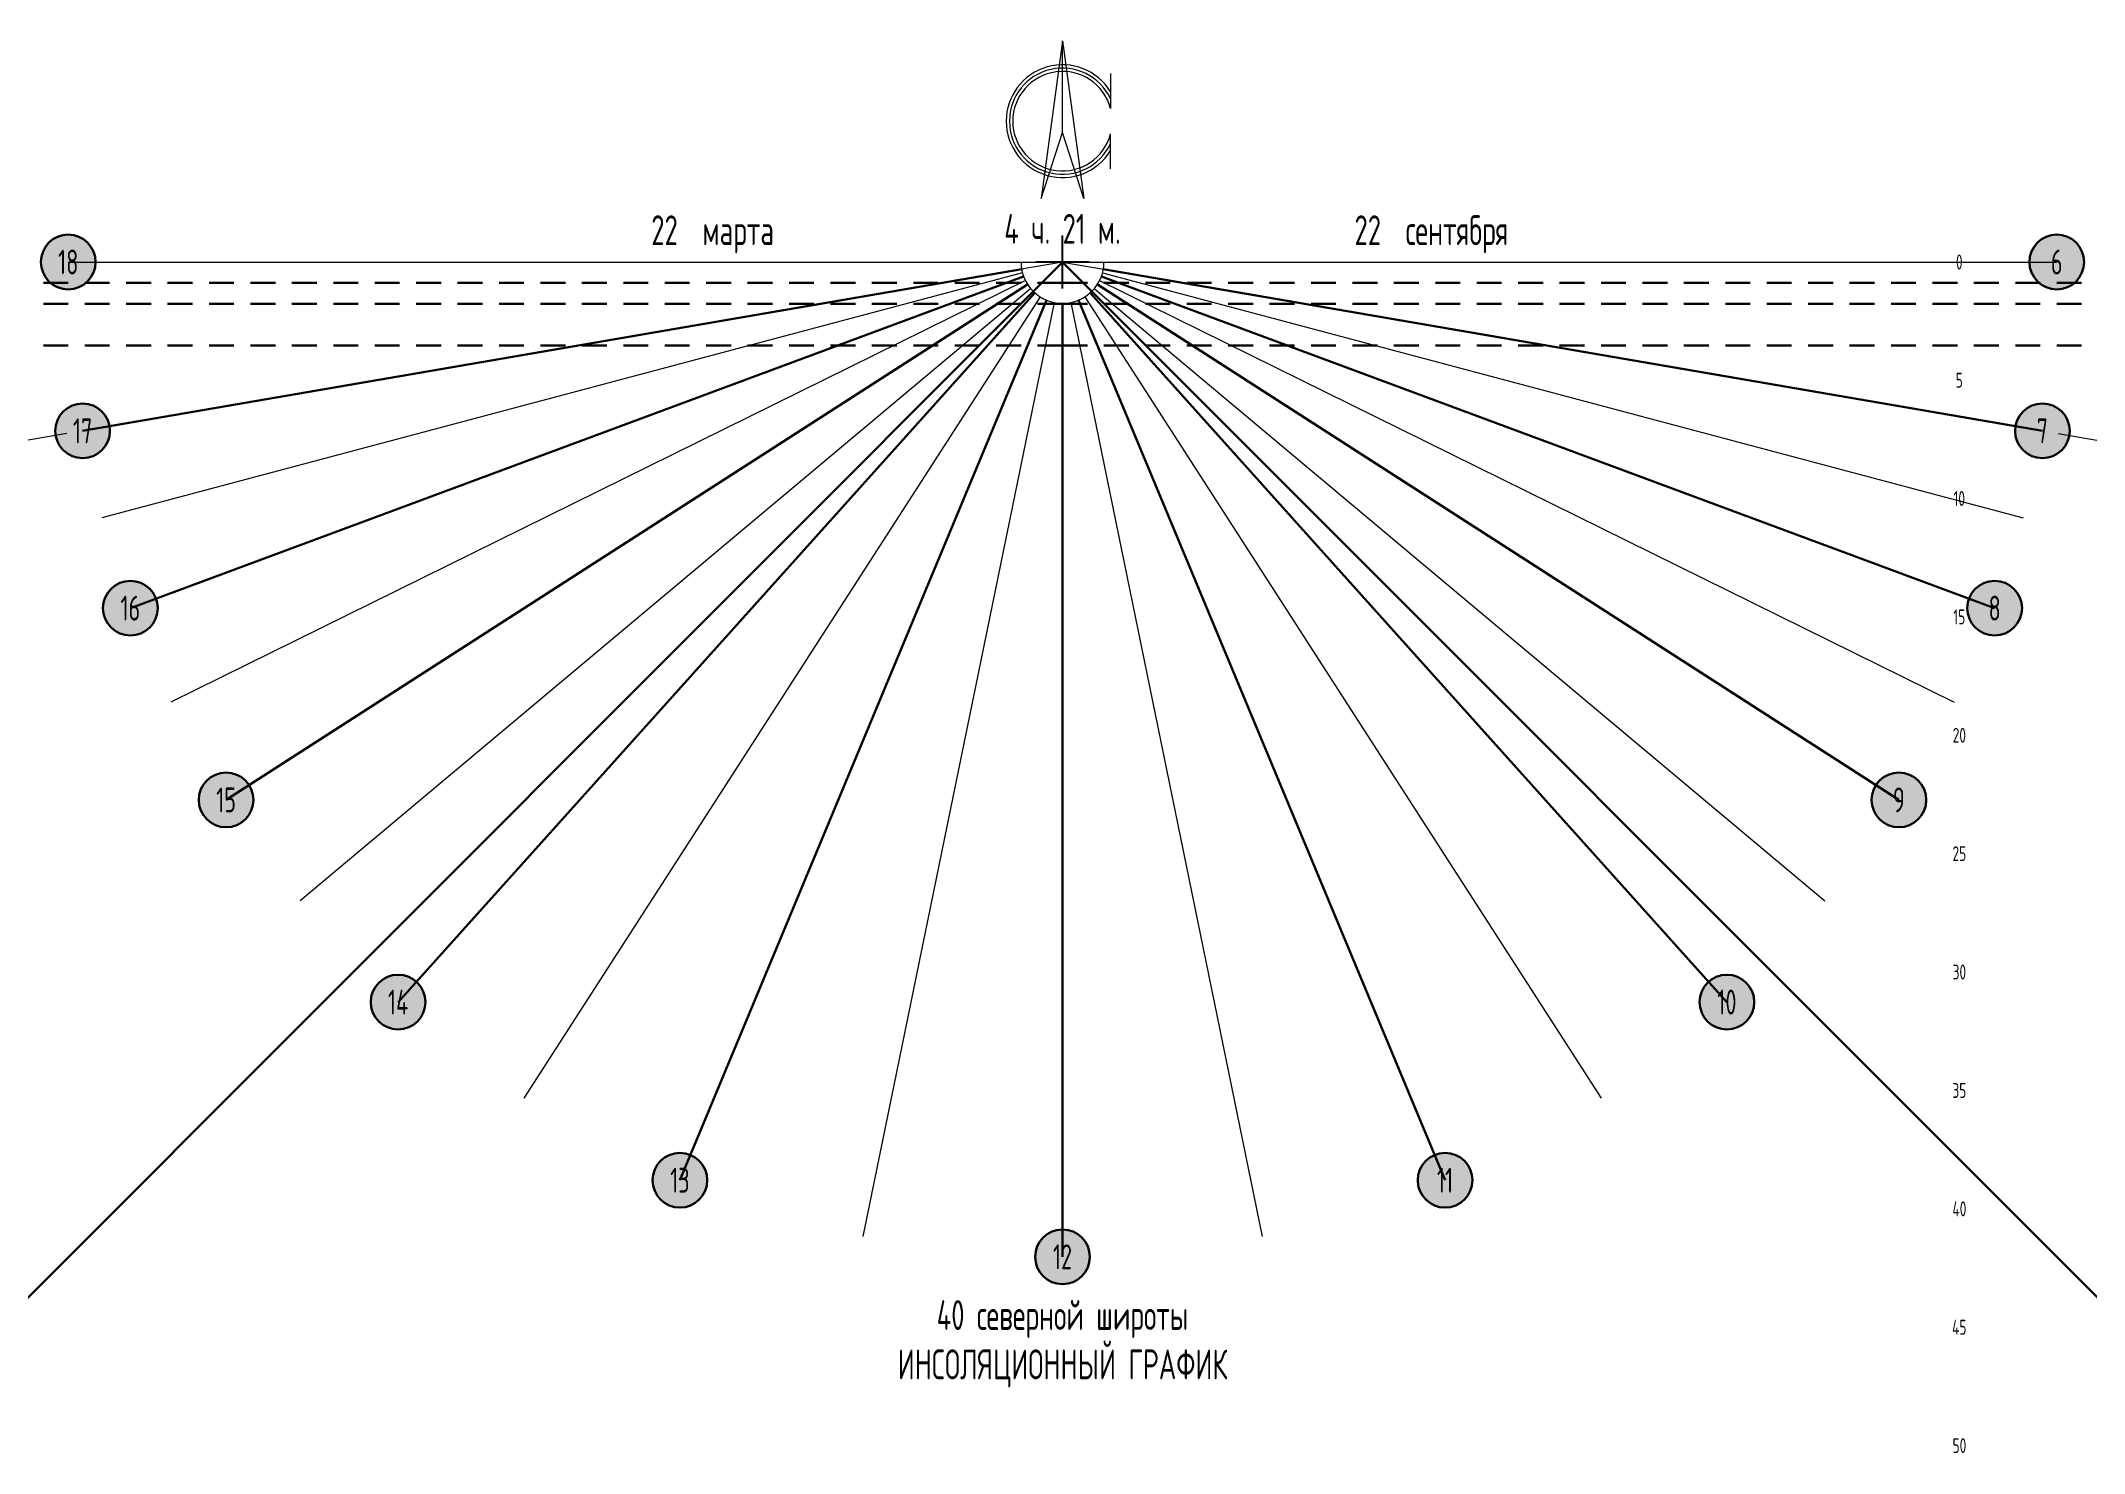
# Model space of a CAD drawing. Header units: millimetres. Extents: x -61650 to 61650, y -71838 to 13336.
import ezdxf
from ezdxf.enums import TextEntityAlignment as Align

# ---------------------------------------------------------------- set-up
doc = ezdxf.new("R2010")
doc.units = ezdxf.units.MM
doc.header["$LTSCALE"] = 100
doc.linetypes.add('CENTER', pattern=[50.8, 31.75, -6.35, 6.35, -6.35])
doc.linetypes.add('SHTRIH', pattern=[2.5, 1.5, -1])
doc.layers.get('Defpoints').update_dxf_attribs({"color": 3, "lineweight": 13})
doc.styles.add('ISOCPEUR', font='isocpeur.ttf', dxfattribs={"width": 0.65})

# ---------------------------------------------------------------- blocks, each defined once
blk = doc.blocks.new('АР_Инсоляция_круг_0')
h = blk.add_hatch(color=7)
edge = h.paths.add_edge_path()
edge.add_arc((0, 0), 1650, 0, 360)
at = {"color": 0, "linetype": 'ByBlock', "lineweight": -2}
blk.add_circle((0, 0), 1650, dxfattribs=at)
at = {"color": 0, "linetype": 'ByBlock', "lineweight": -2, "style": 'ISOCPEUR', "width": 0.65}
blk.add_attdef('ЧАС', text='', height=1500, dxfattribs=at).set_placement((0, 0), align=Align.MIDDLE_CENTER)
blk = doc.blocks.new('*U4')
at = {"color": 0, "linetype": 'Continuous', "lineweight": 30}
for direction in [(0.7071068, -0.7071068), (-0.7071068, -0.7071068)]:
    blk.add_ray((0, 0), direction, dxfattribs=at)
at = {"color": 0, "linetype": 'CENTER', "lineweight": 9, "ltscale": 2}
for direction in [(-0.9854897, -0.1697352), (0.9854897, -0.1697352)]:
    blk.add_ray((0, 0), direction, dxfattribs=at)
at = {"color": 0, "linetype": 'SHTRIH', "lineweight": 30, "ltscale": 10}
for p, direction in [((0, -1259), (-1, -0.0000001)), ((0, -1259), (1, 0.0000001)), ((0, -2517), (-1, 0)), ((0, -2517), (1, 0)), ((0, -5035), (-1, 0)), ((0, -5035), (1, 0))]:
    blk.add_ray(p, direction, dxfattribs=at)
at = {"layer": 'Defpoints', "color": 133, "linetype": 'Continuous', "lineweight": 13}
for p, q in [((2900, 11361), (2900, 9261)), ((2900, 5625), (2900, 7725)), ((-60000, 0), (60000, 0)), ((-2416, -643), (-57980, -15437)), ((-2242, -1106), (-53811, -26541)), ((2242, -1106), (53811, -26541)), ((2416, -643), (57980, -15437)), ((-1916, -1605), (-45994, -38529)), ((-1354, -2101), (-32501, -50435)), ((-502, -2449), (-12039, -58780)), ((502, -2449), (12039, -58780)), ((1354, -2101), (32501, -50435)), ((1916, -1605), (45994, -38529))]:
    blk.add_line(p, q, dxfattribs=at)
at = {"layer": 'Defpoints', "color": 254, "linetype": 'Continuous', "lineweight": 25}
for p, q in [((0, -1600), (0, 1600)), ((1600, 0), (-1600, 0))]:
    blk.add_line(p, q, dxfattribs=at)
at = {"layer": 'Defpoints', "color": 40}
for q in [(-1, -1), (1, -1)]:
    blk.add_line((0, 0), q, dxfattribs=at)
at = {"layer": 'Defpoints', "color": 133, "linetype": 'Continuous', "lineweight": 30}
for p, q in [((-2464, -424), (-59129, -10184)), ((-2344, -870), (-56251, -20876)), ((2344, -870), (56251, -20876)), ((2464, -424), (59129, -10184)), ((-2103, -1352), (-50472, -32443)), ((-1671, -1860), (-40093, -44638)), ((-962, -2308), (-23086, -55381)), ((962, -2308), (23086, -55381)), ((1671, -1860), (40093, -44638)), ((2103, -1352), (50472, -32443)), ((0, -2500), (0, -60000))]:
    blk.add_line(p, q, dxfattribs=at)
at = {"layer": 'Defpoints', "color": 133, "linetype": 'Continuous', "lineweight": 13}
for points in [[(0, 7819), (0, 13336), (-1297, 3827)], [(0, 7819), (0, 13336), (1297, 3827)]]:
    blk.add_lwpolyline(points, close=True, dxfattribs=at)
for centre, radius, start, end in [((0, 8493), 3400, 31.46698, 328.53302), ((0, 8493), 3200, 25.00783, 334.99217), ((0, 8493), 3000, 14.83511, 345.16489), ((0, 0), 2500, 180, 0)]:
    blk.add_arc(centre, radius, start, end, dxfattribs=at)
at = {"layer": 'Defpoints', "color": 133, "linetype": 'Continuous', "lineweight": 30}
for p, values in [((-60000, 0), {'ЧАС': '18'}), ((60000, 0), {'ЧАС': '6'}), ((-59129, -10184), {'ЧАС': '17'}), ((59129, -10184), {'ЧАС': '7'}), ((-56251, -20876), {'ЧАС': '16'}), ((56251, -20876), {'ЧАС': '8'}), ((-50472, -32443), {'ЧАС': '15'}), ((50472, -32443), {'ЧАС': '9'}), ((-40093, -44638), {'ЧАС': '14'}), ((40093, -44638), {'ЧАС': '10'}), ((-23086, -55381), {'ЧАС': '13'}), ((23086, -55381), {'ЧАС': '11'}), ((0, -60000), {'ЧАС': '12'})]:
    blk.add_blockref('АР_Инсоляция_круг_0', p, dxfattribs=at).add_auto_attribs(values)
at = {"color": 133, "style": 'ISOCPEUR', "width": 0.65}
blk.add_attdef('СЕВЕРНОЙ_ШИРОТЫ', text='', height=1800, dxfattribs=at).set_placement((0, -63750), align=Align.MIDDLE)
at = {"layer": 'Defpoints', "color": 133, "linetype": 'Continuous', "lineweight": 13, "style": 'ISOCPEUR', "width": 0.65}
blk.add_text('22  марта', height=1800, dxfattribs=at).set_placement((-17409, 1917), align=Align.MIDDLE_RIGHT)
for s, height, p in [('22  сентября', 1800, (22265, 1917)), ('0', 900, (54115, 0)), ('5', 900, (54115, -7131)), ('10', 900, (54115, -14262)), ('15', 900, (54117, -21403)), ('20', 900, (54119, -28544)), ('25', 900, (54120, -35684)), ('30', 900, (54121, -42825)), ('35', 900, (54122, -49966)), ('40', 900, (54124, -57107)), ('45', 900, (54115, -64247)), ('ИНСОЛЯЦИОННЫЙ ГРАФИК', 1800, (0, -66487)), ('50', 900, (54126, -71388))]:
    blk.add_text(s, height=height, dxfattribs=at).set_placement(p, align=Align.MIDDLE_CENTER)
at = {"layer": 'Defpoints', "color": 0, "linetype": 'Continuous', "lineweight": -2, "style": 'ISOCPEUR', "width": 0.65}
blk.add_attdef('ЧАСОВ', text='', height=1800, dxfattribs=at).set_placement((0, 2000), align=Align.MIDDLE_CENTER)

msp = doc.modelspace()

# ---------------------------------------------------------------- block references
at = {"layer": 'Defpoints', "color": 6}
msp.add_blockref('*U4', (0, 0), dxfattribs=at).add_auto_attribs({'ЧАСОВ': '4 ч. 21 м.', 'СЕВЕРНОЙ_ШИРОТЫ': '40 северной широты'})

doc.saveas('drawing.dxf')
